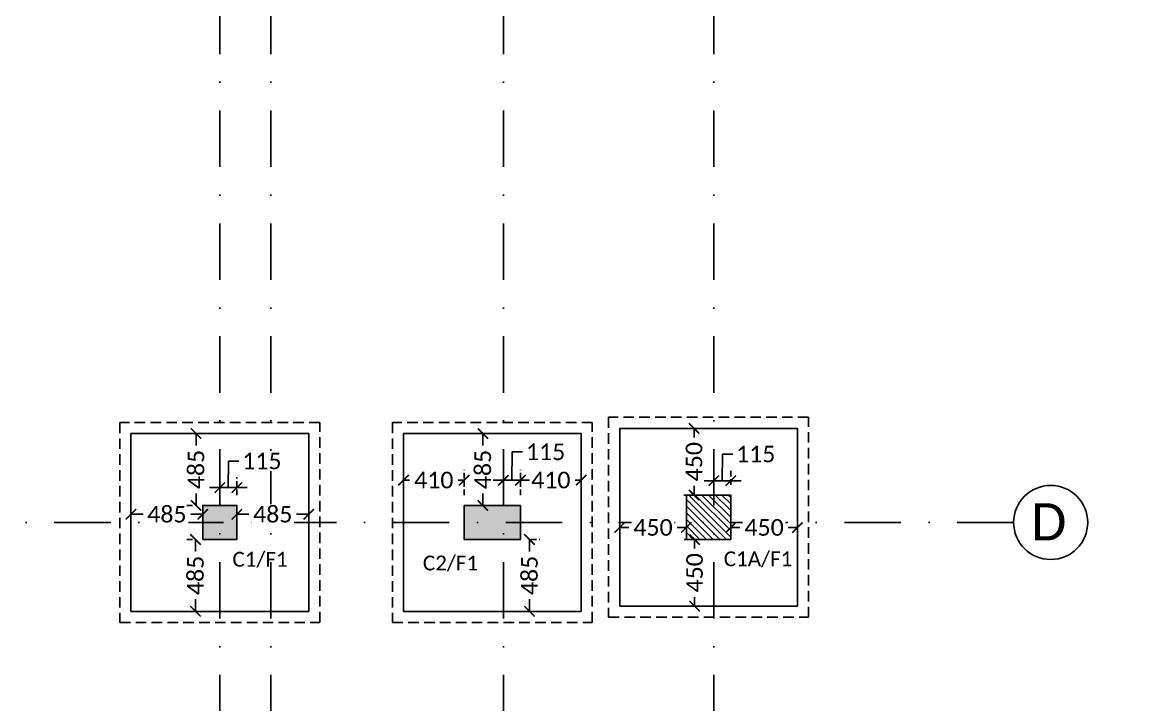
# Model space of a CAD drawing. Header units: millimetres. Extents: x -176651 to 954389, y -469666 to 486614.
# Drawn here: x 828956 to 836584, y 175227 to 179829 of the extents above; entities that cross this region are included whole.
import ezdxf
from ezdxf.xclip import XClip

# ---------------------------------------------------------------- set-up
doc = ezdxf.new("R2010")
doc.units = ezdxf.units.MM
doc.header["$LTSCALE"] = 150
doc.header["$XCLIPFRAME"] = 2
for name, pattern in [('3BHK-W(SB)$0$HIDDEN', [0.375, 0.25, -0.125]), ('DASHDOTX2', [50.8, 25.4, -12.7, 0, -12.7]), ('HIDDEN2', [4.7625, 3.175, -1.5875])]:
    doc.linetypes.add(name, pattern=pattern)
for name, color, linetype in [('ad-Column', 3, 'Continuous'), ('ad-Column Hatch', 125, 'Continuous'), ('ad-Footing line', 2, 'Continuous'), ('ad-Grid', 8, 'DASHDOTX2'), ('ad-PCC line', 8, 'HIDDEN2'), ('ad-RCC', 3, 'Continuous'), ('ad-RCC Hatch', 125, 'Continuous'), ('ad-Road', 2, 'Continuous'), ('ad-Road Hatch', 8, 'Continuous'), ('ad-Text main', 7, 'Continuous')]:
    doc.layers.add(name, color=color, linetype=linetype)
doc.layers.add('ad-Foundation text', color=6, linetype='Continuous', true_color=0xff00ff)
doc.layers.add('ad-Internal Dimensions', color=5, linetype='Continuous', true_color=0x0000ff)
doc.styles.get("Standard").update_dxf_attribs({"font": 'calibril.ttf'})
doc.dimstyles.new('A-75-DIM-INT (Framing)', dxfattribs={"dimscale": 100, "dimtxt": 1.6, "dimasz": 1, "dimexe": 1, "dimexo": 1, "dimgap": 0.5, "dimtad": 0, "dimdec": 0, "dimdsep": 46, "dimtxsty": 'Standard', "dimblk": 'ARCHTICK', "dimcen": 0.025, "dimclrd": 5, "dimclre": 5, "dimclrt": 256, "dimazin": 2, "dimtfac": 1, "dimtdec": 0, "dimtmove": 1, "dimatfit": 0, "dimldrblk": 'ARCHTICK', "dimfxl": 1, "dimtfill": 1, "dimtolj": 1, "dimtzin": 0, "dimarcsym": 0})

# ---------------------------------------------------------------- blocks, each defined once
blk = doc.blocks.new('A$C4fb60e89')
at = {"layer": 'ad-Road Hatch', "ltscale": 5, "transparency": 33554687}
h = blk.add_hatch(dxfattribs=at)
h.set_pattern_fill('AR-HBONE', color=256, scale=15)
h.set_pattern_definition([(45, (-193247.7, -428758.8), (0, 2155.2615), [4572, -1524]), (135, (-192170.1, -427681.1), (2e-13, 2155.2615), [4572, -1524])])
h.paths.add_polyline_path([(175594.5, -250241), (169177.9, -249341.1), (167473.5, -249057.1), (167473.5, -138693.9), (101313.5, -138693.9), (101313.5, -199953.9), (101307.7, -237994.6), (101040.4, -268291), (101007.7, -280967.7), (101066.4, -293683.6), (101242.5, -311127.2), (100909.9, -319343.6), (100949.1, -333937.5), (100668.7, -366959.6), (100727.3, -390982.9), (100668.7, -404585.6), (100538.2, -420418.5), (100466.5, -428758.8), (92426.2, -427265.5), (92163.5, -427209.5), (92163.5, -321453.9), (24803.5, -321453.9), (24803.5, -412960.5), (15653.5, -411028.6), (15653.5, -321452.2), (-19535.1, -321452.2), (-34427.5, -319476.7), (-65207.4, -315394.6), (-171770.1, -301268.1), (-185853.9, -298333.1), (-193247.7, -296831.5), (-193244, -292907.6), (-191913.8, -285219.4), (-191838.8, -284678.8), (-183397.4, -286393.2), (-169722.9, -289242.8), (-53141.2, -304697.5), (-18730.1, -309262.2), (15653.3, -309262.2), (15653.5, 703.4), (24803.5, 1114.6), (24803.5, -129543.9), (92163.5, -129543.9), (92163.5, 15133.3), (101313.5, 17712.8), (101313.5, -129543.9), (167473.5, -129543.9), (167473.5, 35551.6), (175738, 37855), (175848.8, 28595.3), (175835.8, 25947.4), (175777.1, 14040.5), (175855.3, 2315.8), (175659.7, -18036.1), (175731.4, -34038.6), (175718.4, -46839.2), (175672.7, -63402.4), (175816.2, -82071.9), (175542.3, -106356), (175490.2, -124640.8), (175574.9, -145018.8), (175731.4, -168892), (175796.6, -181268.8), (175796.6, -192667.4), (175744.5, -208200.3), (175829.2, -223276.8), (175887.9, -234871.1)])
h.paths.add_polyline_path([(24803.5, -309263.9), (92163.5, -309263.9), (92163.5, -138693.9), (24803.5, -138693.9)], flags=16)
blk = doc.blocks.new("Plot's Boundary")
at = {"layer": 'ad-Road', "ltscale": 5}
blk.add_blockref('A$C4fb60e89', (191838.8, 428758.8), dxfattribs=at)
blk = doc.blocks.new('A$C42b14ea2')
at = {"layer": 'ad-RCC Hatch', "transparency": 33554687}
h = blk.add_hatch(dxfattribs=at)
h.set_pattern_fill('ANSI31', color=256, scale=10)
h.set_pattern_definition([(45, (8643.536, 7380), (-22.45064, 22.45064), [])])
h.paths.add_polyline_path([(0, 0), (300, 0), (300, 300), (0, 300)])
at = {"layer": 'ad-RCC'}
blk.add_lwpolyline([(0, 0), (300, 0), (300, 300), (0, 300)], close=True, dxfattribs=at)
blk = doc.blocks.new('zw$6AA0')
at = {"layer": 'ad-Column Hatch', "transparency": 33554687}
h = blk.add_hatch(color=256, dxfattribs=at)
h.dxf.hatch_style = 1
h.paths.add_polyline_path([(0, -230), (380, -230), (380, 0), (0, 0)])
at = {"layer": 'ad-Column'}
blk.add_lwpolyline([(0, -230), (380, -230), (380, 0), (0, 0)], close=True, dxfattribs=at)
blk = doc.blocks.new('zw$C199')
at = {"layer": 'ad-Column Hatch', "transparency": 33554687}
h = blk.add_hatch(color=256, dxfattribs=at)
h.dxf.hatch_style = 1
h.paths.add_polyline_path([(0, 0), (230, 0), (230, 230), (0, 230)])
at = {"layer": 'ad-Column'}
blk.add_lwpolyline([(0, 0), (230, 0), (230, 230), (0, 230)], close=True, dxfattribs=at)
blk = doc.blocks.new('1215E_Columns')
at = {"xscale": -1}
blk.add_blockref('A$C42b14ea2', (11795, 7945), dxfattribs=at)
at = {"layer": 'ad-Column'}
for name, p, rotation in [('zw$C199', (8230, 7945), 359.9999999999996), ('zw$6AA0', (10375, 7945), 179.9999999999996)]:
    blk.add_blockref(name, p, dxfattribs=dict(at, rotation=rotation))
blk = doc.blocks.new('1215E_Grid')
at = {"layer": 'ad-Grid', "ltscale": 0.1}
for points in [[(9043.6, -4473.6), (9043.6, -4223.6), (8690, -4020), (8690, 14905), (9043.6, 15108.6), (9043.6, 15358.6)], [(8345, -4020), (8345, 14905)], [(10260, -4020), (10260, 14905)], [(11680, -4020), (11680, 14905)], [(13705, 8060), (-1950, 8060)]]:
    blk.add_lwpolyline(points, dxfattribs=at)
at = {"layer": 'ad-Text main', "insert": (13941.5, 8064), "char_height": 250, "width": 227.385, "attachment_point": 5, "bg_fill": 2}
blk.add_mtext('{\\fCalibri|b0|i0|c0|p34;D}', dxfattribs=at)
at = {"layer": 'ad-Grid', "color": 7, "linetype": 'ByBlock'}
blk.add_circle((13955, 8060), 250, dxfattribs=at)
blk = doc.blocks.new('A$C71157536')
at = {"layer": 'ad-Footing line'}
for points in [[(-2630, 7460), (-1430, 7460), (-1430, 8660), (-2630, 8660)], [(-790, 7460), (410, 7460), (410, 8660), (-790, 8660)], [(670, 7495), (1870, 7495), (1870, 8695), (670, 8695)]]:
    blk.add_lwpolyline(points, close=True, dxfattribs=at)
at = {"layer": 'ad-PCC line', "ltscale": 0.15}
for points in [[(-2705, 7385), (-1355, 7385), (-1355, 8735), (-2705, 8735)], [(-865, 7385), (485, 7385), (485, 8735), (-865, 8735)], [(595, 7420), (1945, 7420), (1945, 8770), (595, 8770)]]:
    blk.add_lwpolyline(points, close=True, dxfattribs=at)
blk = doc.blocks.new('A$Cfb9dcffd')
at = {"layer": 'ad-Foundation text', "char_height": 100, "attachment_point": 5}
for s, insert, width in [('\\pxt5;C1/F1', (-1758.4, 7808.2), 349.312), ('\\pxt5;C1A/F1', (1604, 7811.3), 382.445), ('\\pxt5;C2/F1', (-472.5, 7782.9), 349.312)]:
    blk.add_mtext(s, dxfattribs=dict(at, insert=insert, width=width))
blk = doc.blocks.new('_ArchTick')
at = {"color": 0, "linetype": 'ByBlock', "const_width": 0.15}
blk.add_lwpolyline([(-0.5, -0.5), (0.5, 0.5)], dxfattribs=at)
blk = doc.blocks.new('*D113')
at = {"layer": 'ad-Internal Dimensions', "lineweight": -2}
for p, q in [((10319.4, -3818.9), (10317.5, -4009.3)), ((10389.4, -3818.9), (10319.4, -3818.9)), ((10260, -4009.3), (10190, -4009.3)), ((10375, -4009.3), (10260, -4009.3)), ((10375, -4009.3), (10445, -4009.3))]:
    blk.add_line(p, q, dxfattribs=at)
at = {"layer": 'ad-Internal Dimensions', "linetype": '3BHK-W(SB)$0$HIDDEN', "lineweight": -2}
for p, q in [((10260, -4110), (10260, -3939.3)), ((10375, -4110), (10375, -3939.3))]:
    blk.add_line(p, q, dxfattribs=at)
at = {"layer": 'Defpoints', "color": 0}
for p in [(10260, -4009.3), (10260, -4180), (10375, -4180)]:
    blk.add_point(p, dxfattribs=at)
at = {"layer": 'ad-Internal Dimensions', "lineweight": -2, "xscale": 70, "yscale": 70, "zscale": 70}
blk.add_blockref('_ArchTick', (10260, -4009.3), dxfattribs=at)
at = {"layer": 'ad-Internal Dimensions', "lineweight": -2, "xscale": 70, "yscale": 70, "zscale": 70, "rotation": 180}
blk.add_blockref('_ArchTick', (10375, -4009.3), dxfattribs=at)
at = {"layer": 'ad-Internal Dimensions', "insert": (10544.6, -3818.9), "char_height": 112, "attachment_point": 5, "bg_fill": 3, "box_fill_scale": 1.1, "bg_fill_color": 257, "bg_fill_transparency": 0}
blk.add_mtext('\\A1;115', dxfattribs=at)
blk = doc.blocks.new('*D114')
at = {"layer": 'ad-Internal Dimensions', "lineweight": -2}
for p, q in [((10121, -3695), (10121, -3776.5)), ((10121, -4180), (10121, -4098.5))]:
    blk.add_line(p, q, dxfattribs=at)
at = {"layer": 'ad-Internal Dimensions', "linetype": '3BHK-W(SB)$0$HIDDEN', "lineweight": -2}
for p, q in [((10130, -3695), (10191, -3695)), ((10130, -4180), (10191, -4180))]:
    blk.add_line(p, q, dxfattribs=at)
at = {"layer": 'Defpoints', "color": 0}
for p in [(10060, -3695), (10121, -3695), (10060, -4180)]:
    blk.add_point(p, dxfattribs=at)
at = {"layer": 'ad-Internal Dimensions', "lineweight": -2, "xscale": 70, "yscale": 70, "zscale": 70}
for p, rotation in [((10121, -3695), 90), ((10121, -4180), 270)]:
    blk.add_blockref('_ArchTick', p, dxfattribs=dict(at, rotation=rotation))
at = {"layer": 'ad-Internal Dimensions', "insert": (10121, -3937.5), "char_height": 112, "attachment_point": 5, "rotation": 90, "bg_fill": 3, "box_fill_scale": 1.1, "bg_fill_color": 257, "bg_fill_transparency": 0}
blk.add_mtext('\\A1;485', dxfattribs=at)
blk = doc.blocks.new('*D115')
at = {"layer": 'ad-Internal Dimensions', "linetype": '3BHK-W(SB)$0$HIDDEN', "lineweight": -2}
for p, q in [((9585, -4110), (9585, -3939.3)), ((9995, -4110), (9995, -3939.3))]:
    blk.add_line(p, q, dxfattribs=at)
at = {"layer": 'ad-Internal Dimensions', "lineweight": -2}
for p, q in [((9585, -4009.3), (9626.6, -4009.3)), ((9995, -4009.3), (9953.4, -4009.3))]:
    blk.add_line(p, q, dxfattribs=at)
at = {"layer": 'Defpoints', "color": 0}
for p in [(9995, -4009.3), (9585, -4180), (9995, -4180)]:
    blk.add_point(p, dxfattribs=at)
at = {"layer": 'ad-Internal Dimensions', "lineweight": -2, "xscale": 70, "yscale": 70, "zscale": 70, "rotation": 180}
blk.add_blockref('_ArchTick', (9585, -4009.3), dxfattribs=at)
at = {"layer": 'ad-Internal Dimensions', "lineweight": -2, "xscale": 70, "yscale": 70, "zscale": 70}
blk.add_blockref('_ArchTick', (9995, -4009.3), dxfattribs=at)
at = {"layer": 'ad-Internal Dimensions', "insert": (9790, -4009.3), "char_height": 112, "attachment_point": 5, "bg_fill": 3, "box_fill_scale": 1.1, "bg_fill_color": 257, "bg_fill_transparency": 0}
blk.add_mtext('\\A1;410', dxfattribs=at)
blk = doc.blocks.new('*D116')
at = {"layer": 'ad-Internal Dimensions', "linetype": '3BHK-W(SB)$0$HIDDEN', "lineweight": -2}
for p, q in [((10375, -4110), (10375, -3939.3)), ((10785, -4110), (10785, -3939.3))]:
    blk.add_line(p, q, dxfattribs=at)
at = {"layer": 'ad-Internal Dimensions', "lineweight": -2}
for p, q in [((10375, -4009.3), (10416.6, -4009.3)), ((10785, -4009.3), (10743.4, -4009.3))]:
    blk.add_line(p, q, dxfattribs=at)
at = {"layer": 'Defpoints', "color": 0}
for p in [(10785, -4009.3), (10375, -4180), (10785, -4180)]:
    blk.add_point(p, dxfattribs=at)
at = {"layer": 'ad-Internal Dimensions', "lineweight": -2, "xscale": 70, "yscale": 70, "zscale": 70, "rotation": 180}
blk.add_blockref('_ArchTick', (10375, -4009.3), dxfattribs=at)
at = {"layer": 'ad-Internal Dimensions', "lineweight": -2, "xscale": 70, "yscale": 70, "zscale": 70}
blk.add_blockref('_ArchTick', (10785, -4009.3), dxfattribs=at)
at = {"layer": 'ad-Internal Dimensions', "insert": (10580, -4009.3), "char_height": 112, "attachment_point": 5, "bg_fill": 3, "box_fill_scale": 1.1, "bg_fill_color": 257, "bg_fill_transparency": 0}
blk.add_mtext('\\A1;410', dxfattribs=at)
blk = doc.blocks.new('*D117')
at = {"layer": 'ad-Internal Dimensions', "lineweight": -2}
for p, q in [((10436, -4410), (10436, -4491.5)), ((10436, -4895), (10436, -4813.5))]:
    blk.add_line(p, q, dxfattribs=at)
at = {"layer": 'ad-Internal Dimensions', "linetype": '3BHK-W(SB)$0$HIDDEN', "lineweight": -2}
for p, q in [((10445, -4410), (10506, -4410)), ((10445, -4895), (10506, -4895))]:
    blk.add_line(p, q, dxfattribs=at)
at = {"layer": 'Defpoints', "color": 0}
for p in [(10375, -4410), (10436, -4410), (10375, -4895)]:
    blk.add_point(p, dxfattribs=at)
at = {"layer": 'ad-Internal Dimensions', "lineweight": -2, "xscale": 70, "yscale": 70, "zscale": 70}
for p, rotation in [((10436, -4410), 90), ((10436, -4895), 270)]:
    blk.add_blockref('_ArchTick', p, dxfattribs=dict(at, rotation=rotation))
at = {"layer": 'ad-Internal Dimensions', "insert": (10436, -4652.5), "char_height": 112, "attachment_point": 5, "rotation": 90, "bg_fill": 3, "box_fill_scale": 1.1, "bg_fill_color": 257, "bg_fill_transparency": 0}
blk.add_mtext('\\A1;485', dxfattribs=at)
blk = doc.blocks.new('*D159')
at = {"layer": 'ad-Internal Dimensions', "lineweight": -2}
for p, q in [((11738.1, -3833.7), (11737.5, -4013.1)), ((11808.1, -3833.7), (11738.1, -3833.7)), ((11680, -4013.1), (11610, -4013.1)), ((11795, -4013.1), (11680, -4013.1)), ((11795, -4013.1), (11865, -4013.1))]:
    blk.add_line(p, q, dxfattribs=at)
at = {"layer": 'ad-Internal Dimensions', "linetype": '3BHK-W(SB)$0$HIDDEN', "lineweight": -2}
for p, q in [((11680, -4040), (11680, -3943.1)), ((11795, -4040), (11795, -3943.1))]:
    blk.add_line(p, q, dxfattribs=at)
at = {"layer": 'Defpoints', "color": 0}
for p in [(11680, -4013.1), (11680, -4110), (11795, -4110)]:
    blk.add_point(p, dxfattribs=at)
at = {"layer": 'ad-Internal Dimensions', "lineweight": -2, "xscale": 70, "yscale": 70, "zscale": 70}
blk.add_blockref('_ArchTick', (11680, -4013.1), dxfattribs=at)
at = {"layer": 'ad-Internal Dimensions', "lineweight": -2, "xscale": 70, "yscale": 70, "zscale": 70, "rotation": 180}
blk.add_blockref('_ArchTick', (11795, -4013.1), dxfattribs=at)
at = {"layer": 'ad-Internal Dimensions', "insert": (11963.2, -3833.7), "char_height": 112, "attachment_point": 5, "bg_fill": 3, "box_fill_scale": 1.1, "bg_fill_color": 257, "bg_fill_transparency": 0}
blk.add_mtext('\\A1;115', dxfattribs=at)
blk = doc.blocks.new('*D160')
at = {"layer": 'ad-Internal Dimensions', "linetype": '3BHK-W(SB)$0$HIDDEN', "lineweight": -2}
for p, q in [((11795, -4356), (11795, -4259.1)), ((12245, -4356), (12245, -4259.1))]:
    blk.add_line(p, q, dxfattribs=at)
at = {"layer": 'ad-Internal Dimensions', "lineweight": -2}
for p, q in [((11795, -4329.1), (11856.6, -4329.1)), ((12245, -4329.1), (12183.4, -4329.1))]:
    blk.add_line(p, q, dxfattribs=at)
at = {"layer": 'Defpoints', "color": 0}
for p in [(12245, -4329.1), (11795, -4426), (12245, -4426)]:
    blk.add_point(p, dxfattribs=at)
at = {"layer": 'ad-Internal Dimensions', "lineweight": -2, "xscale": 70, "yscale": 70, "zscale": 70, "rotation": 180}
blk.add_blockref('_ArchTick', (11795, -4329.1), dxfattribs=at)
at = {"layer": 'ad-Internal Dimensions', "lineweight": -2, "xscale": 70, "yscale": 70, "zscale": 70}
blk.add_blockref('_ArchTick', (12245, -4329.1), dxfattribs=at)
at = {"layer": 'ad-Internal Dimensions', "insert": (12020, -4329.1), "char_height": 112, "attachment_point": 5, "bg_fill": 3, "box_fill_scale": 1.1, "bg_fill_color": 257, "bg_fill_transparency": 0}
blk.add_mtext('\\A1;450', dxfattribs=at)
blk = doc.blocks.new('*D161')
at = {"layer": 'ad-Internal Dimensions', "linetype": '3BHK-W(SB)$0$HIDDEN', "lineweight": -2}
for p, q in [((11045, -4356), (11045, -4259.1)), ((11495, -4356), (11495, -4259.1))]:
    blk.add_line(p, q, dxfattribs=at)
at = {"layer": 'ad-Internal Dimensions', "lineweight": -2}
for p, q in [((11045, -4329.1), (11106.6, -4329.1)), ((11495, -4329.1), (11433.4, -4329.1))]:
    blk.add_line(p, q, dxfattribs=at)
at = {"layer": 'Defpoints', "color": 0}
for p in [(11045, -4329.1), (11045, -4426), (11495, -4426)]:
    blk.add_point(p, dxfattribs=at)
at = {"layer": 'ad-Internal Dimensions', "lineweight": -2, "xscale": 70, "yscale": 70, "zscale": 70, "rotation": 180}
blk.add_blockref('_ArchTick', (11045, -4329.1), dxfattribs=at)
at = {"layer": 'ad-Internal Dimensions', "lineweight": -2, "xscale": 70, "yscale": 70, "zscale": 70}
blk.add_blockref('_ArchTick', (11495, -4329.1), dxfattribs=at)
at = {"layer": 'ad-Internal Dimensions', "insert": (11270, -4329.1), "char_height": 112, "attachment_point": 5, "bg_fill": 3, "box_fill_scale": 1.1, "bg_fill_color": 257, "bg_fill_transparency": 0}
blk.add_mtext('\\A1;450', dxfattribs=at)
blk = doc.blocks.new('*D162')
at = {"layer": 'ad-Internal Dimensions', "linetype": '3BHK-W(SB)$0$HIDDEN', "lineweight": -2}
for p, q in [((11610, -3660), (11477, -3660)), ((11610, -4110), (11477, -4110))]:
    blk.add_line(p, q, dxfattribs=at)
at = {"layer": 'ad-Internal Dimensions', "lineweight": -2}
for p, q in [((11547, -3660), (11547, -3721.6)), ((11547, -4110), (11547, -4048.4))]:
    blk.add_line(p, q, dxfattribs=at)
at = {"layer": 'Defpoints', "color": 0}
for p in [(11547, -3660), (11680, -3660), (11680, -4110)]:
    blk.add_point(p, dxfattribs=at)
at = {"layer": 'ad-Internal Dimensions', "lineweight": -2, "xscale": 70, "yscale": 70, "zscale": 70}
for p, rotation in [((11547, -3660), 90), ((11547, -4110), 270)]:
    blk.add_blockref('_ArchTick', p, dxfattribs=dict(at, rotation=rotation))
at = {"layer": 'ad-Internal Dimensions', "insert": (11547, -3885), "char_height": 112, "attachment_point": 5, "rotation": 90, "bg_fill": 3, "box_fill_scale": 1.1, "bg_fill_color": 257, "bg_fill_transparency": 0}
blk.add_mtext('\\A1;450', dxfattribs=at)
blk = doc.blocks.new('*D163')
at = {"layer": 'ad-Internal Dimensions', "linetype": '3BHK-W(SB)$0$HIDDEN', "lineweight": -2}
for p, q in [((11610, -4410), (11480.7, -4410)), ((11610, -4860), (11480.7, -4860))]:
    blk.add_line(p, q, dxfattribs=at)
at = {"layer": 'ad-Internal Dimensions', "lineweight": -2}
for p, q in [((11550.7, -4410), (11550.7, -4471.6)), ((11550.7, -4860), (11550.7, -4798.4))]:
    blk.add_line(p, q, dxfattribs=at)
at = {"layer": 'Defpoints', "color": 0}
for p in [(11680, -4410), (11550.7, -4860), (11680, -4860)]:
    blk.add_point(p, dxfattribs=at)
at = {"layer": 'ad-Internal Dimensions', "lineweight": -2, "xscale": 70, "yscale": 70, "zscale": 70}
for p, rotation in [((11550.7, -4410), 90), ((11550.7, -4860), 270)]:
    blk.add_blockref('_ArchTick', p, dxfattribs=dict(at, rotation=rotation))
at = {"layer": 'ad-Internal Dimensions', "insert": (11550.7, -4635), "char_height": 112, "attachment_point": 5, "rotation": 90, "bg_fill": 3, "box_fill_scale": 1.1, "bg_fill_color": 257, "bg_fill_transparency": 0}
blk.add_mtext('\\A1;450', dxfattribs=at)
blk = doc.blocks.new('*D189')
at = {"layer": 'ad-Internal Dimensions', "lineweight": -2}
for p, q in [((8403.8, -3880.5), (8402.5, -4059.9)), ((8473.8, -3880.5), (8403.8, -3880.5)), ((8345, -4059.9), (8275, -4059.9)), ((8460, -4059.9), (8345, -4059.9)), ((8460, -4059.9), (8530, -4059.9))]:
    blk.add_line(p, q, dxfattribs=at)
at = {"layer": 'ad-Internal Dimensions', "linetype": '3BHK-W(SB)$0$HIDDEN', "lineweight": -2}
for p, q in [((8345, -4110), (8345, -3989.9)), ((8460, -4110), (8460, -3989.9))]:
    blk.add_line(p, q, dxfattribs=at)
at = {"layer": 'Defpoints', "color": 0}
for p in [(8345, -4059.9), (8345, -4180), (8460, -4180)]:
    blk.add_point(p, dxfattribs=at)
at = {"layer": 'ad-Internal Dimensions', "lineweight": -2, "xscale": 70, "yscale": 70, "zscale": 70}
blk.add_blockref('_ArchTick', (8345, -4059.9), dxfattribs=at)
at = {"layer": 'ad-Internal Dimensions', "lineweight": -2, "xscale": 70, "yscale": 70, "zscale": 70, "rotation": 180}
blk.add_blockref('_ArchTick', (8460, -4059.9), dxfattribs=at)
at = {"layer": 'ad-Internal Dimensions', "insert": (8629, -3880.5), "char_height": 112, "attachment_point": 5, "bg_fill": 3, "box_fill_scale": 1.1, "bg_fill_color": 257, "bg_fill_transparency": 0}
blk.add_mtext('\\A1;115', dxfattribs=at)
blk = doc.blocks.new('*D190')
at = {"layer": 'ad-Internal Dimensions', "linetype": '3BHK-W(SB)$0$HIDDEN', "lineweight": -2}
for p, q in [((8460, -4226.6), (8460, -4169.8)), ((8945, -4226.6), (8945, -4169.8))]:
    blk.add_line(p, q, dxfattribs=at)
at = {"layer": 'ad-Internal Dimensions', "lineweight": -2}
for p, q in [((8460, -4239.8), (8541.5, -4239.8)), ((8945, -4239.8), (8863.5, -4239.8))]:
    blk.add_line(p, q, dxfattribs=at)
at = {"layer": 'Defpoints', "color": 0}
for p in [(8945, -4239.8), (8460, -4296.6), (8945, -4296.6)]:
    blk.add_point(p, dxfattribs=at)
at = {"layer": 'ad-Internal Dimensions', "lineweight": -2, "xscale": 70, "yscale": 70, "zscale": 70, "rotation": 180}
blk.add_blockref('_ArchTick', (8460, -4239.8), dxfattribs=at)
at = {"layer": 'ad-Internal Dimensions', "lineweight": -2, "xscale": 70, "yscale": 70, "zscale": 70}
blk.add_blockref('_ArchTick', (8945, -4239.8), dxfattribs=at)
at = {"layer": 'ad-Internal Dimensions', "insert": (8702.5, -4239.8), "char_height": 112, "attachment_point": 5, "bg_fill": 3, "box_fill_scale": 1.1, "bg_fill_color": 257, "bg_fill_transparency": 0}
blk.add_mtext('\\A1;485', dxfattribs=at)
blk = doc.blocks.new('*D191')
at = {"layer": 'ad-Internal Dimensions', "linetype": '3BHK-W(SB)$0$HIDDEN', "lineweight": -2}
for p, q in [((7745, -4226.6), (7745, -4169.8)), ((8230, -4226.6), (8230, -4169.8))]:
    blk.add_line(p, q, dxfattribs=at)
at = {"layer": 'ad-Internal Dimensions', "lineweight": -2}
for p, q in [((7745, -4239.8), (7826.5, -4239.8)), ((8230, -4239.8), (8148.5, -4239.8))]:
    blk.add_line(p, q, dxfattribs=at)
at = {"layer": 'Defpoints', "color": 0}
for p in [(7745, -4239.8), (7745, -4296.6), (8230, -4296.6)]:
    blk.add_point(p, dxfattribs=at)
at = {"layer": 'ad-Internal Dimensions', "lineweight": -2, "xscale": 70, "yscale": 70, "zscale": 70, "rotation": 180}
blk.add_blockref('_ArchTick', (7745, -4239.8), dxfattribs=at)
at = {"layer": 'ad-Internal Dimensions', "lineweight": -2, "xscale": 70, "yscale": 70, "zscale": 70}
blk.add_blockref('_ArchTick', (8230, -4239.8), dxfattribs=at)
at = {"layer": 'ad-Internal Dimensions', "insert": (7987.5, -4239.8), "char_height": 112, "attachment_point": 5, "bg_fill": 3, "box_fill_scale": 1.1, "bg_fill_color": 257, "bg_fill_transparency": 0}
blk.add_mtext('\\A1;485', dxfattribs=at)
blk = doc.blocks.new('*D192')
at = {"layer": 'ad-Internal Dimensions', "linetype": '3BHK-W(SB)$0$HIDDEN', "lineweight": -2}
for p, q in [((8160, -3695), (8114.5, -3695)), ((8160, -4180), (8114.5, -4180))]:
    blk.add_line(p, q, dxfattribs=at)
at = {"layer": 'ad-Internal Dimensions', "lineweight": -2}
for p, q in [((8184.5, -3695), (8184.5, -3776.5)), ((8184.5, -4180), (8184.5, -4098.5))]:
    blk.add_line(p, q, dxfattribs=at)
at = {"layer": 'Defpoints', "color": 0}
for p in [(8184.5, -3695), (8230, -3695), (8230, -4180)]:
    blk.add_point(p, dxfattribs=at)
at = {"layer": 'ad-Internal Dimensions', "lineweight": -2, "xscale": 70, "yscale": 70, "zscale": 70}
for p, rotation in [((8184.5, -3695), 90), ((8184.5, -4180), 270)]:
    blk.add_blockref('_ArchTick', p, dxfattribs=dict(at, rotation=rotation))
at = {"layer": 'ad-Internal Dimensions', "insert": (8184.5, -3937.5), "char_height": 112, "attachment_point": 5, "rotation": 90, "bg_fill": 3, "box_fill_scale": 1.1, "bg_fill_color": 257, "bg_fill_transparency": 0}
blk.add_mtext('\\A1;485', dxfattribs=at)
blk = doc.blocks.new('*D193')
at = {"layer": 'ad-Internal Dimensions', "linetype": '3BHK-W(SB)$0$HIDDEN', "lineweight": -2}
for p, q in [((8160, -4410), (8110.8, -4410)), ((8160, -4895), (8110.8, -4895))]:
    blk.add_line(p, q, dxfattribs=at)
at = {"layer": 'ad-Internal Dimensions', "lineweight": -2}
for p, q in [((8180.8, -4410), (8180.8, -4491.5)), ((8180.8, -4895), (8180.8, -4813.5))]:
    blk.add_line(p, q, dxfattribs=at)
at = {"layer": 'Defpoints', "color": 0}
for p in [(8230, -4410), (8180.8, -4895), (8230, -4895)]:
    blk.add_point(p, dxfattribs=at)
at = {"layer": 'ad-Internal Dimensions', "lineweight": -2, "xscale": 70, "yscale": 70, "zscale": 70}
for p, rotation in [((8180.8, -4410), 90), ((8180.8, -4895), 270)]:
    blk.add_blockref('_ArchTick', p, dxfattribs=dict(at, rotation=rotation))
at = {"layer": 'ad-Internal Dimensions', "insert": (8180.8, -4652.5), "char_height": 112, "attachment_point": 5, "rotation": 90, "bg_fill": 3, "box_fill_scale": 1.1, "bg_fill_color": 257, "bg_fill_transparency": 0}
blk.add_mtext('\\A1;485', dxfattribs=at)
blk = doc.blocks.new('A$C07ffd91a')
at = {"layer": 'ad-Internal Dimensions'}
for base, p1, p2, picture, middle in [((8345, -4059.9), (8460, -4180), (8345, -4180), '*D189', (8508.8, -3880.5)), ((11680, -4013.1), (11795, -4110), (11680, -4110), '*D159', (11843.1, -3833.7))]:
    dim = blk.add_linear_dim(base=base, p1=p1, p2=p2, dimstyle='A-75-DIM-INT (Framing)', override={"dimscale": 70, "dimclrd": 256, "dimclre": 256, "dimfxl": 10}, dxfattribs=at)
    dim.commit()
    dim.dimension.update_dxf_attribs({"geometry": picture, "text_midpoint": middle, "dimtype": 128})
dim = blk.add_linear_dim(base=(10260, -4009.3), p1=(10375, -4180), p2=(10260, -4180), angle=180, dimstyle='A-75-DIM-INT (Framing)', override={"dimscale": 70, "dimblk": 'ArchTick', "dimclrd": 256, "dimclre": 256, "dimfxl": 10, "dimtfill": 1, "dimtfillclr": 0}, dxfattribs=at)
dim.commit()
dim.dimension.update_dxf_attribs({"geometry": '*D113', "text_midpoint": (10424.4, -3818.9), "dimtype": 128})
for base, p1, p2, picture, middle in [((11045, -4329.1), (11495, -4426), (11045, -4426), '*D161', (11270, -4329.1)), ((12245, -4329.1), (11795, -4426), (12245, -4426), '*D160', (12020, -4329.1))]:
    dim = blk.add_linear_dim(base=base, p1=p1, p2=p2, dimstyle='A-75-DIM-INT (Framing)', override={"dimscale": 70, "dimclrd": 256, "dimclre": 256, "dimfxl": 10}, dxfattribs=at)
    dim.commit()
    dim.dimension.update_dxf_attribs({"geometry": picture, "text_midpoint": middle})
for base, p1, p2, angle, override, picture, middle in [((8180.8, -4895), (8230, -4410), (8230, -4895), 90, {"dimscale": 70, "dimclrd": 256, "dimclre": 256, "dimfxl": 10}, '*D193', (8180.8, -4652.5)), ((10436, -4410), (10375, -4895), (10375, -4410), 270, {"dimscale": 70, "dimblk": 'ArchTick', "dimclrd": 256, "dimclre": 256, "dimfxl": 10, "dimtfill": 1, "dimtfillclr": 0}, '*D117', (10436, -4652.5))]:
    dim = blk.add_linear_dim(base=base, p1=p1, p2=p2, angle=angle, dimstyle='A-75-DIM-INT (Framing)', override=override, dxfattribs=at)
    dim.commit()
    dim.dimension.update_dxf_attribs({"geometry": picture, "text_midpoint": middle})
for base, p1, p2, angle, override, picture, middle in [((10121, -3695), (10060, -4180), (10060, -3695), 270, {"dimscale": 70, "dimblk": 'ArchTick', "dimclrd": 256, "dimclre": 256, "dimfxl": 10, "dimtfill": 1, "dimtfillclr": 0}, '*D114', (10121, -3937.5)), ((11547, -3660), (11680, -4110), (11680, -3660), 90, {"dimscale": 70, "dimclrd": 256, "dimclre": 256, "dimfxl": 10}, '*D162', (11547, -3885)), ((11550.7, -4860), (11680, -4410), (11680, -4860), 90, {"dimscale": 70, "dimclrd": 256, "dimclre": 256, "dimfxl": 10}, '*D163', (11550.7, -4635))]:
    dim = blk.add_linear_dim(base=base, p1=p1, p2=p2, angle=angle, dimstyle='A-75-DIM-INT (Framing)', override=override, dxfattribs=at)
    dim.commit()
    dim.dimension.update_dxf_attribs({"geometry": picture, "text_midpoint": middle})
for base, p1, p2, picture, middle in [((10785, -4009.3), (10375, -4180), (10785, -4180), '*D116', (10580, -4009.3)), ((7745, -4239.8), (8230, -4296.6), (7745, -4296.6), '*D191', (7987.5, -4239.8)), ((8945, -4239.8), (8460, -4296.6), (8945, -4296.6), '*D190', (8702.5, -4239.8))]:
    dim = blk.add_linear_dim(base=base, p1=p1, p2=p2, dimstyle='A-75-DIM-INT (Framing)', override={"dimscale": 70, "dimclrd": 256, "dimclre": 256, "dimfxl": 10}, dxfattribs=at)
    dim.commit()
    dim.dimension.update_dxf_attribs({"geometry": picture, "text_midpoint": middle})
for base, p1, p2, angle, override, picture, middle in [((8184.5, -3695), (8230, -4180), (8230, -3695), 90, {"dimscale": 70, "dimclrd": 256, "dimclre": 256, "dimfxl": 10}, '*D192', (8184.5, -3937.5)), ((9995, -4009.3), (9585, -4180), (9995, -4180), 180, {"dimscale": 70, "dimblk": 'ArchTick', "dimclrd": 256, "dimclre": 256, "dimfxl": 10, "dimtfill": 1, "dimtfillclr": 0}, '*D115', (9790, -4009.3))]:
    dim = blk.add_linear_dim(base=base, p1=p1, p2=p2, angle=angle, dimstyle='A-75-DIM-INT (Framing)', override=override, dxfattribs=at)
    dim.commit()
    dim.dimension.update_dxf_attribs({"geometry": picture, "text_midpoint": middle})

msp = doc.modelspace()

# ---------------------------------------------------------------- block references
ref = msp.add_blockref("Plot's Boundary", (565520, 0))
XClip(ref).set_block_clipping_path([(245322.2775057808, 154244.8999686334), (289002.2775057808, 204914.8999686334)])

# ---------------------------------------------------------------- next in the draw order: block references
msp.add_blockref('1215E_Columns', (821942.3, 168394.9))

# ---------------------------------------------------------------- next in the draw order: block references
msp.add_blockref('1215E_Grid', (821942.3, 168394.9))

# ---------------------------------------------------------------- next in the draw order: block references
msp.add_blockref('A$C71157536', (832317.3, 168394.9))
at = {"layer": 'ad-Foundation text'}
msp.add_blockref('A$Cfb9dcffd', (832317.3, 168394.9), dxfattribs=at)

# ---------------------------------------------------------------- next in the draw order: block references
at = {"layer": 'ad-Internal Dimensions'}
msp.add_blockref('A$C07ffd91a', (821942.3, 180749.9), dxfattribs=at)

doc.saveas('drawing.dxf')
